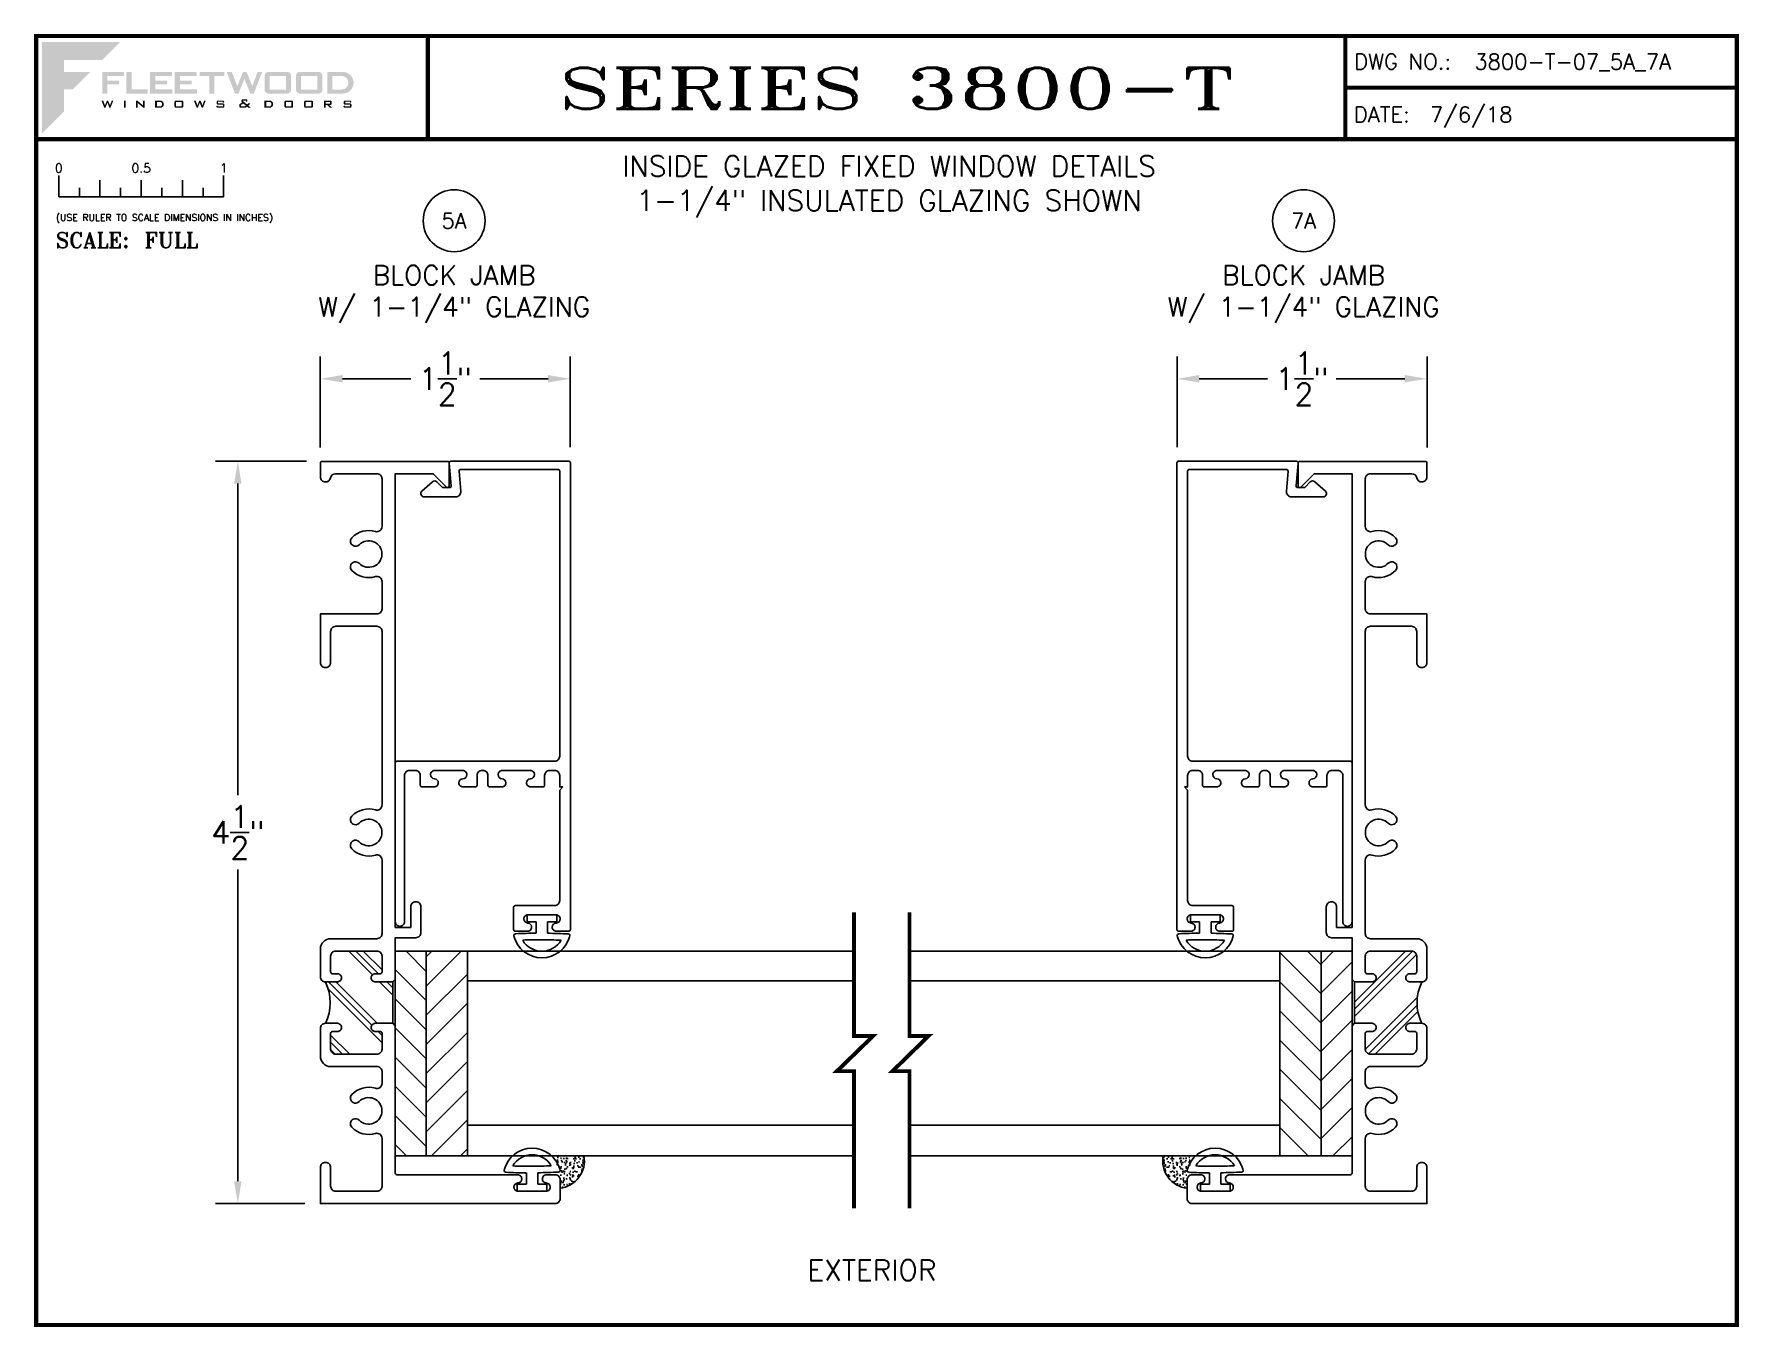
# Paper-space layout 'DETAIL 5A & 7A' of a CAD drawing. Extents: x 0.1 to 10.5, y 0.1 to 7.9.
# The model-space entities are those that its viewports show. They can reach past a viewport. Long polylines and large blocks are cut down to what shows.
import ezdxf
from ezdxf.enums import TextEntityAlignment as Align

# ---------------------------------------------------------------- set-up
doc = ezdxf.new("R2010")
doc.units = 0
doc.header["$MEASUREMENT"] = 0
doc.layers.get('0').update_dxf_attribs({"linetype": 'CONTINUOUS'})
doc.layers.get('Defpoints').update_dxf_attribs({"linetype": 'CONTINUOUS'})
for name, color, linetype in [('Ballons', 7, 'CONTINUOUS'), ('DIM', 7, 'CONTINUOUS'), ('FRAME', 1, 'CONTINUOUS'), ('GEOMETRY', 1, 'CONTINUOUS'), ('GLASS', 7, 'CONTINUOUS'), ('SETTING BLOCKS', 7, 'CONTINUOUS'), ('TEXT', 7, 'CONTINUOUS')]:
    doc.layers.add(name, color=color, linetype=linetype)
doc.layers.add('VP', color=40, linetype='CONTINUOUS', plot=False)
doc.layers.get('VP').off()
doc.styles.add('ROMANS', font='romans')
doc.styles.add('ROMANT', font='romant')
doc.styles.add('SIMPLEX-094', font='simplex.shx', dxfattribs={"height": 0.094})
doc.styles.get("Standard").update_dxf_attribs({"font": 'simplex.shx'})
doc.dimstyles.new('FULL SCALE', dxfattribs={"dimscale": 0.75, "dimtxt": 0.18, "dimasz": 0.18, "dimexe": 0.18, "dimexo": 0.125, "dimgap": 0.09, "dimtad": 0, "dimtih": 1, "dimtoh": 1, "dimdec": 4, "dimzin": 0, "dimdsep": 46, "dimlunit": 4, "dimtxsty": 'Standard', "dimcen": 0.09, "dimadec": 0, "dimazin": 0, "dimtfac": 1, "dimtdec": 4, "dimtofl": 0, "dimtmove": 0, "dimatfit": 3, "dimfxl": 0, "dimtolj": 1, "dimtzin": 0, "dimarcsym": 0})

# ---------------------------------------------------------------- blocks, each defined once
blk = doc.blocks.new('sectball')
blk.add_circle((0, 0), 0.125)
blk.add_attdef('NO', text='', height=0.062).set_placement((0, 0), align=Align.MIDDLE_CENTER)
for tag, p in [('LINE1', (0, -0.2588)), ('LINE2', (0, -0.3864)), ('LINE3', (0, -0.5214))]:
    blk.add_attdef(tag, text='', height=0.078).set_placement(p, align=Align.CENTER)
blk = doc.blocks.new('Fleetwood_Logo_6-10-15')
h = blk.add_hatch(color=154)
h.dxf.hatch_style = 1
h.paths.add_polyline_path([(0.2526, -0.0017), (0.0019, -0.0017), (0.0019, -0.2942), (0.0725, -0.2236), (0.0725, -0.1535), (0.1007, -0.1535), (0.1567, -0.0976), (0.0725, -0.0976), (0.0725, -0.0596), (0.1946, -0.0596)])
h = blk.add_hatch(color=251)
h.dxf.hatch_style = 1
h.paths.add_polyline_path([(0.2487, -0.1256), (0.2112, -0.1256), (0.2112, -0.1102), (0.2647, -0.1102), (0.2647, -0.0976), (0.1946, -0.0976), (0.1946, -0.1667), (0.2112, -0.1667), (0.2112, -0.1377), (0.2487, -0.1377)])
h = blk.add_hatch(color=251)
h.dxf.hatch_style = 1
h.paths.add_polyline_path([(0.2886, -0.0976), (0.272, -0.0976), (0.272, -0.1667), (0.3401, -0.1667), (0.3401, -0.1535), (0.2886, -0.1535)])
h = blk.add_hatch(color=251)
h.dxf.hatch_style = 1
h.paths.add_polyline_path([(0.4175, -0.0976), (0.3474, -0.0976), (0.3474, -0.1667), (0.4185, -0.1667), (0.4185, -0.1534), (0.364, -0.1534), (0.364, -0.1377), (0.4015, -0.1377), (0.4015, -0.1256), (0.364, -0.1256), (0.364, -0.1102), (0.4175, -0.1102)])
h = blk.add_hatch(color=251)
h.dxf.hatch_style = 1
h.paths.add_polyline_path([(0.4965, -0.0976), (0.4264, -0.0976), (0.4264, -0.1667), (0.4975, -0.1667), (0.4975, -0.1534), (0.443, -0.1534), (0.443, -0.1377), (0.4804, -0.1377), (0.4804, -0.1256), (0.443, -0.1256), (0.443, -0.1102), (0.4965, -0.1102)])
h = blk.add_hatch(color=251)
h.dxf.hatch_style = 1
h.paths.add_polyline_path([(0.5842, -0.0976), (0.5054, -0.0976), (0.5054, -0.1102), (0.5365, -0.1102), (0.5365, -0.1667), (0.5531, -0.1667), (0.5531, -0.1102), (0.5842, -0.1102)])
h = blk.add_hatch(color=251)
h.dxf.hatch_style = 1
h.paths.add_polyline_path([(0.6089, -0.0976), (0.5921, -0.0976), (0.6188, -0.1667), (0.63, -0.1667), (0.6489, -0.1192), (0.6679, -0.1667), (0.6789, -0.1667), (0.7056, -0.0976), (0.6908, -0.0976), (0.6742, -0.1433), (0.6558, -0.0976), (0.6446, -0.0976), (0.6261, -0.1433)])
h = blk.add_hatch(color=251)
h.dxf.hatch_style = 1
h.paths.add_polyline_path([(0.7853, -0.0976), (0.726, -0.0976, 0.414214), (0.7133, -0.1102), (0.7133, -0.154, 0.414214), (0.726, -0.1667), (0.7853, -0.1667, 0.414214), (0.798, -0.154), (0.798, -0.1102, 0.414214)])
h.paths.add_polyline_path([(0.7819, -0.1102), (0.7819, -0.154), (0.7294, -0.154), (0.7294, -0.1102)], flags=16)
h = blk.add_hatch(color=251)
h.dxf.hatch_style = 1
h.paths.add_polyline_path([(0.8856, -0.0976), (0.8262, -0.0976, 0.414214), (0.8136, -0.1102), (0.8136, -0.154, 0.414214), (0.8262, -0.1667), (0.8856, -0.1667, 0.414214), (0.8982, -0.154), (0.8982, -0.1102, 0.414214)])
h.paths.add_polyline_path([(0.8822, -0.1102), (0.8822, -0.154), (0.8296, -0.154), (0.8296, -0.1102)], flags=16)
h = blk.add_hatch(color=251)
h.dxf.hatch_style = 1
h.paths.add_polyline_path([(0.9632, -0.0976), (0.914, -0.0976), (0.914, -0.1667), (0.9632, -0.1667, 1)])
h.paths.add_polyline_path([(0.9301, -0.1102), (0.9593, -0.1102, -1), (0.9593, -0.154), (0.9301, -0.154)], flags=16)
h = blk.add_hatch(color=7)
h.dxf.hatch_style = 1
h.paths.add_polyline_path([(0.2301, -0.1891), (0.2251, -0.1891), (0.2196, -0.2043), (0.2134, -0.1891), (0.2097, -0.1891), (0.2035, -0.2043), (0.1978, -0.1891), (0.1922, -0.1891), (0.2011, -0.2121), (0.2048, -0.2121), (0.2112, -0.1963), (0.2175, -0.2121), (0.2212, -0.2121)])
h = blk.add_hatch(color=7)
h.dxf.hatch_style = 1
h.paths.add_polyline_path([(0.2691, -0.1891), (0.2637, -0.1891), (0.2637, -0.2118), (0.2637, -0.2121), (0.2691, -0.2121)])
h = blk.add_hatch(color=7)
h.dxf.hatch_style = 1
h.paths.add_polyline_path([(0.3077, -0.1964), (0.3259, -0.2121), (0.3298, -0.2121), (0.3298, -0.1891), (0.325, -0.1891), (0.325, -0.2047), (0.3067, -0.1891), (0.3029, -0.1891), (0.3029, -0.2121), (0.3077, -0.2121)])
h = blk.add_hatch(color=7)
h.dxf.hatch_style = 1
h.paths.add_polyline_path([(0.3801, -0.1891), (0.3637, -0.1891), (0.3637, -0.2121), (0.3801, -0.2121, 1)])
h.paths.add_polyline_path([(0.3691, -0.2079), (0.3691, -0.1933), (0.3788, -0.1933, -1), (0.3788, -0.2079)], flags=16)
h = blk.add_hatch(color=7)
h.dxf.hatch_style = 1
h.paths.add_polyline_path([(0.4537, -0.2079), (0.4537, -0.1933, 0.414214), (0.4495, -0.1891), (0.4297, -0.1891, 0.414214), (0.4255, -0.1933), (0.4255, -0.2079, 0.414214), (0.4297, -0.2121), (0.4495, -0.2121, 0.414214)])
h.paths.add_polyline_path([(0.4308, -0.2079), (0.4308, -0.1933), (0.4484, -0.1933), (0.4484, -0.2079)], flags=16)
h = blk.add_hatch(color=7)
h.dxf.hatch_style = 1
h.paths.add_polyline_path([(0.5253, -0.1891), (0.5203, -0.1891), (0.5148, -0.2043), (0.5087, -0.1891), (0.5049, -0.1891), (0.4988, -0.2043), (0.493, -0.1891), (0.4874, -0.1891), (0.4963, -0.2121), (0.5001, -0.2121), (0.5064, -0.1963), (0.5127, -0.2121), (0.5164, -0.2121)])
h = blk.add_hatch(color=7)
h.dxf.hatch_style = 1
h.paths.add_polyline_path([(0.5801, -0.1891), (0.5643, -0.1891, 0.414214), (0.56, -0.1933), (0.56, -0.1981, 0.414214), (0.5643, -0.2024), (0.58, -0.2024), (0.58, -0.2078), (0.5637, -0.2078), (0.5637, -0.2052), (0.5591, -0.2062), (0.5591, -0.2078, 0.414214), (0.5634, -0.2121), (0.5805, -0.2121, 0.414214), (0.5848, -0.2078), (0.5848, -0.2024, 0.414214), (0.5805, -0.1982), (0.5648, -0.1982), (0.5648, -0.193), (0.5798, -0.193), (0.5798, -0.1958), (0.5843, -0.1948), (0.5843, -0.1933, 0.414214)])
h = blk.add_hatch(color=7)
h.dxf.hatch_style = 1
h.paths.add_polyline_path([(0.645, -0.1913, -0.222262), (0.6447, -0.1906), (0.6447, -0.1892), (0.6535, -0.1892), (0.6535, -0.193), (0.6587, -0.1918), (0.6587, -0.189, 0.414214), (0.6544, -0.1847), (0.6437, -0.1847, 0.414214), (0.6394, -0.189), (0.6394, -0.1922, 0.222262), (0.6407, -0.1948), (0.6415, -0.1955), (0.6345, -0.1998, 0.260684), (0.6329, -0.2027), (0.6329, -0.2078, 0.414214), (0.6372, -0.2121), (0.6514, -0.2121, 0.17577), (0.6536, -0.2113), (0.657, -0.2085), (0.6614, -0.2121), (0.6699, -0.2121), (0.6613, -0.2049), (0.6676, -0.1997), (0.6637, -0.1964), (0.6574, -0.2017)])
h.paths.add_polyline_path([(0.6532, -0.2052), (0.6509, -0.2072, -0.17577), (0.6502, -0.2074), (0.6382, -0.2074), (0.6382, -0.2033, -0.260684), (0.6387, -0.2025), (0.6451, -0.1985)], flags=16)
h = blk.add_hatch(color=7)
h.dxf.hatch_style = 1
h.paths.add_polyline_path([(0.7294, -0.1891), (0.713, -0.1891), (0.713, -0.2121), (0.7294, -0.2121, 1)])
h.paths.add_polyline_path([(0.7184, -0.2079), (0.7184, -0.1933), (0.7281, -0.1933, -1), (0.7281, -0.2079)], flags=16)
h = blk.add_hatch(color=7)
h.dxf.hatch_style = 1
h.paths.add_polyline_path([(0.8045, -0.2079), (0.8045, -0.1933, 0.414214), (0.8003, -0.1891), (0.7805, -0.1891, 0.414214), (0.7763, -0.1933), (0.7763, -0.2079, 0.414214), (0.7805, -0.2121), (0.8003, -0.2121, 0.414214)])
h.paths.add_polyline_path([(0.7816, -0.2079), (0.7816, -0.1933), (0.7992, -0.1933), (0.7992, -0.2079)], flags=16)
h = blk.add_hatch(color=7)
h.dxf.hatch_style = 1
h.paths.add_polyline_path([(0.8678, -0.2079), (0.8678, -0.1933, 0.414214), (0.8636, -0.1891), (0.8438, -0.1891, 0.414214), (0.8396, -0.1933), (0.8396, -0.2079, 0.414214), (0.8438, -0.2121), (0.8636, -0.2121, 0.414214)])
h.paths.add_polyline_path([(0.8449, -0.2079), (0.8449, -0.1933), (0.8624, -0.1933), (0.8624, -0.2079)], flags=16)
h = blk.add_hatch(color=7)
h.dxf.hatch_style = 1
h.paths.add_polyline_path([(0.9277, -0.1993), (0.9277, -0.1933, 0.414214), (0.9235, -0.1891), (0.9028, -0.1891), (0.9028, -0.2121), (0.9082, -0.2121), (0.9082, -0.2035), (0.9131, -0.2035), (0.9224, -0.2121), (0.9303, -0.2121), (0.9197, -0.2035), (0.9235, -0.2035, 0.414214)])
h.paths.add_polyline_path([(0.9082, -0.1993), (0.9082, -0.1933), (0.9214, -0.1933, -0.414214), (0.9224, -0.1943), (0.9224, -0.1983, -0.414214), (0.9214, -0.1993)], flags=16)
h = blk.add_hatch(color=7)
h.dxf.hatch_style = 1
h.paths.add_polyline_path([(0.9867, -0.1982), (0.971, -0.1982), (0.971, -0.193), (0.9859, -0.193), (0.9859, -0.1958), (0.9905, -0.1948), (0.9905, -0.1933, 0.414214), (0.9863, -0.1891), (0.9705, -0.1891, 0.414214), (0.9662, -0.1933), (0.9662, -0.1981, 0.414214), (0.9705, -0.2024), (0.9862, -0.2024), (0.9862, -0.2078), (0.9699, -0.2078), (0.9699, -0.2052), (0.9653, -0.2062), (0.9653, -0.2078, 0.414214), (0.9696, -0.2121), (0.9867, -0.2121, 0.414214), (0.991, -0.2078), (0.991, -0.2024, 0.414214)])
blk = doc.blocks.new('A-SIZE_L')
for p, q in [((8.095, 7.907), (8.095, 7.282)), ((8.095, 7.594), (10.47, 7.594)), ((0.157, 7.282), (10.47, 7.282))]:
    blk.add_line(p, q)
at = {"const_width": 0.025}
for points in [[(0.157, 7.907), (10.47, 7.907), (10.47, 0.093), (0.157, 0.093), (0.157, 7.907)], [(2.532, 7.907), (2.532, 7.282)], [(8.095, 7.907), (8.095, 7.282)], [(8.095, 7.594), (10.47, 7.594)], [(0.157, 7.282), (10.47, 7.282)]]:
    blk.add_lwpolyline(points, dxfattribs=at)
at = {"xscale": 1.898091133004928, "yscale": 1.898091133004928, "zscale": 1.898091133004928}
blk.add_blockref('Fleetwood_Logo_6-10-15', (0.188, 7.875), dxfattribs=at)
for s, style, p in [('DWG NO.:', 'SIMPLEX-094', (8.149, 7.705)), ('DATE:', 'SIMPLEX-094', (8.148, 7.385)), ('SCALE:', 'ROMANT', (0.276, 6.623))]:
    blk.add_text(s, height=0.094, dxfattribs=dict(style=style)).set_placement(p)
for tag, p, style in [('DWG_NO', (8.878, 7.705), 'SIMPLEX-094'), ('DATE', (8.609, 7.385), 'SIMPLEX-094'), ('SCALE', (0.814, 6.623), 'ROMANT')]:
    blk.add_attdef(tag, p, '', height=0.094, dxfattribs=dict(style=style))
for tag, height, style, width, p, p2 in [('DWG_NO', 0.094, 'SIMPLEX-094', 2.60233, (8.876, 7.704), (10.367, 7.704)), ('PRODUCT', 0.25, 'ROMANT', 2.260212, (3.282, 7.465), (7.345, 7.465))]:
    blk.add_attdef(tag, text='', height=height, dxfattribs=dict(style=style, width=width)).set_placement(p, p2, align=Align.FIT)
blk = doc.blocks.new('Full')
for p, q in [((0.137, -0.219), (0.137, -0.35)), ((0.262, -0.294), (0.262, -0.35)), ((0.387, -0.249), (0.387, -0.35)), ((0.512, -0.294), (0.512, -0.35)), ((0.637, -0.249), (0.637, -0.35)), ((0.762, -0.294), (0.762, -0.35)), ((0.887, -0.249), (0.887, -0.35)), ((1.012, -0.294), (1.012, -0.35)), ((1.137, -0.219), (1.137, -0.35)), ((0.137, -0.35), (1.137, -0.35))]:
    blk.add_line(p, q)
for s, p in [('0', (0.137, -0.219)), ('0.5', (0.637, -0.219)), ('1', (1.137, -0.219))]:
    blk.add_text(s, height=0.055).set_placement(p, align=Align.BOTTOM_CENTER)
at = {"style": 'ROMANS'}
blk.add_text('(USE RULER TO SCALE DIMENSIONS IN INCHES)', height=0.04115, dxfattribs=at).set_placement((0.12, -0.495))
blk = doc.blocks.new('*D91')
at = {"layer": 'Defpoints', "color": 0}
for p in [(1.89, 5.329), (1.38, 0.829), (1.88, 0.829)]:
    blk.add_point(p, dxfattribs=at)
at = {"layer": 'DIM', "color": 0, "lineweight": -2}
for p, q in [((1.796, 5.329), (1.245, 5.329)), ((1.38, 5.194), (1.38, 3.304)), ((1.38, 0.964), (1.38, 2.854)), ((1.786, 0.829), (1.245, 0.829))]:
    blk.add_line(p, q, dxfattribs=at)
at = {"layer": 'DIM', "color": 0}
for points in [[(1.357, 5.194), (1.402, 5.194), (1.38, 5.329)], [(1.357, 0.964), (1.402, 0.964), (1.38, 0.829)]]:
    blk.add_solid(points, dxfattribs=at)
at = {"layer": 'DIM', "color": 0, "insert": (1.38, 3.079), "char_height": 0.135, "attachment_point": 5}
blk.add_mtext('\\A1;4{\\H1.000000x;\\S1/2;}"', dxfattribs=at)
blk = doc.blocks.new('*D92')
at = {"layer": 'Defpoints', "color": 0}
for p in [(3.396, 5.829), (1.88, 5.319), (3.396, 5.32)]:
    blk.add_point(p, dxfattribs=at)
at = {"layer": 'DIM', "color": 0, "lineweight": -2}
for p, q in [((1.88, 5.413), (1.88, 5.964)), ((3.396, 5.414), (3.396, 5.964)), ((2.015, 5.829), (2.429, 5.829)), ((3.261, 5.829), (2.847, 5.829))]:
    blk.add_line(p, q, dxfattribs=at)
at = {"layer": 'DIM', "color": 0}
for points in [[(2.015, 5.852), (2.015, 5.807), (1.88, 5.829)], [(3.261, 5.852), (3.261, 5.807), (3.396, 5.829)]]:
    blk.add_solid(points, dxfattribs=at)
at = {"layer": 'DIM', "color": 0, "insert": (2.638, 5.829), "char_height": 0.135, "attachment_point": 5}
blk.add_mtext('\\A1;1{\\H1.000000x;\\S1/2;}"', dxfattribs=at)
blk = doc.blocks.new('*D95')
at = {"layer": 'Defpoints', "color": 0}
for p in [(7.075, 5.829), (7.075, 5.32), (8.591, 5.319)]:
    blk.add_point(p, dxfattribs=at)
at = {"layer": 'DIM', "color": 0, "lineweight": -2}
for p, q in [((7.075, 5.414), (7.075, 5.964)), ((8.591, 5.413), (8.591, 5.964)), ((7.21, 5.829), (7.624, 5.829)), ((8.456, 5.829), (8.041, 5.829))]:
    blk.add_line(p, q, dxfattribs=at)
at = {"layer": 'DIM', "color": 0}
for points in [[(7.21, 5.852), (7.21, 5.807), (7.075, 5.829)], [(8.456, 5.852), (8.456, 5.807), (8.591, 5.829)]]:
    blk.add_solid(points, dxfattribs=at)
at = {"layer": 'DIM', "color": 0, "insert": (7.833, 5.829), "char_height": 0.135, "attachment_point": 5}
blk.add_mtext('\\A1;1{\\H1.000000x;\\S1/2;}"', dxfattribs=at)
blk = doc.blocks.new('3811 114 GLASS STOP')
blk.add_lwpolyline([(1.964, 0.69), (1.984, 0.67), (2.652, 0.67, -0.414214), (2.683, 0.639), (2.683, 0.401, 0.414214), (2.693, 0.391), (2.829, 0.391, 0.414214), (2.839, 0.401), (2.839, 0.475, 0.414214), (2.814, 0.5, 0.399638), (2.789, 0.477, -0.400364), (2.764, 0.453, -0.414214), (2.739, 0.478), (2.739, 0.648, -0.414214), (2.764, 0.673), (2.764, 0.673, -0.399638), (2.789, 0.649, 0.399638), (2.814, 0.625, 0.414214), (2.839, 0.65), (2.839, 0.725, 0.414214), (2.829, 0.735), (2.829, 0.735), (2.829, 0.735), (2.829, 0.735), (-0.001, 0.735, 0.414214), (-0.011, 0.725), (-0.011, 0.01, 0.440011), (0, 0), (0.138, 0.012, -0.440011), (0.149, 0.002), (0.149, -0.04), (0.115, -0.074, 0.395486), (0.114, -0.102), (0.17, -0.165, 0.691708), (0.205, -0.152), (0.205, 0.04, 0.440011), (0.171, 0.071), (0.05, 0.061, -0.440011), (0.039, 0.071), (0.039, 0.66, -0.414214), (0.049, 0.67), (1.777, 0.67, -0.414214), (1.808, 0.639), (1.808, -0.317, 0.414214), (1.818, -0.327), (2.781, -0.327, 0.414214), (2.809, -0.299, 0.414214), (2.781, -0.271), (1.895, -0.271, -0.414214), (1.864, -0.24), (1.864, -0.206, -0.414214), (1.895, -0.175), (1.954, -0.175, 0.414214), (1.964, -0.165), (1.964, -0.091, 0.414214), (1.939, -0.066, 0.399638), (1.914, -0.089, -0.400364), (1.889, -0.113, -0.414214), (1.864, -0.088), (1.864, 0.082, -0.414214), (1.889, 0.107, -0.400364), (1.914, 0.083, 0.399638), (1.939, 0.059, 0.414214), (1.964, 0.084), (1.964, 0.159, 0.414214), (1.954, 0.169), (1.895, 0.169, -0.414214), (1.864, 0.2), (1.864, 0.204, -0.414214), (1.895, 0.235), (1.954, 0.235, 0.414214), (1.964, 0.245), (1.964, 0.319, 0.414214), (1.939, 0.344, 0.399638), (1.914, 0.321, -0.400364), (1.889, 0.297, -0.414214), (1.864, 0.322), (1.864, 0.492, -0.414214), (1.889, 0.517, -0.400364), (1.914, 0.493, 0.399638), (1.939, 0.469, 0.414214), (1.964, 0.494), (1.964, 0.569, 0.414214), (1.954, 0.579), (1.895, 0.579, -0.414214), (1.864, 0.61), (1.864, 0.639, -0.414214), (1.895, 0.67), (1.964, 0.67)], format="xyb", close=True)
blk = doc.blocks.new('A$C71C12F4B')
at = {"layer": 'SETTING BLOCKS'}
h = blk.add_hatch(dxfattribs=at)
h.set_pattern_fill('ANSI31', color=256, scale=0.25, angle=90, style=0)
h.set_pattern_definition([(135, (-7.229924, -6.356783), (-0.02209709, -0.02209709), [])])
h.paths.add_polyline_path([(0.3103, 0.1095), (0, 0.1095), (0, 0.0625), (0.3103, 0.0625)])
h = blk.add_hatch(dxfattribs=at)
h.set_pattern_fill('ANSI31', color=256, scale=0.25, style=0)
h.set_pattern_definition([(45, (-7.229924, -6.356783), (-0.02209709, 0.02209709), [])])
h.paths.add_polyline_path([(0.3103, 0), (0.3103, 0.0625), (0, 0.0625), (0, 0)])
for points in [[(0, 0.0625), (0, 0.1095), (0.3103, 0.1095), (0.3103, 0.0625)], [(0, 0), (0, 0.0625), (0.3103, 0.0625), (0.3103, 0)]]:
    blk.add_lwpolyline(points, close=True, dxfattribs=at)
blk = doc.blocks.new('25031')
at = {"layer": 'GEOMETRY', "color": 5}
for p, q in [((-0.035, 0.112), (-0.035, 0.042)), ((0.035, 0.042), (0.035, 0.112)), ((-0.035, 0.042), (-0.09, 0.042)), ((-0.09, 0.042), (-0.09, 0)), ((-0.09, 0), (0.09, 0)), ((0.09, 0.042), (0.035, 0.042)), ((0.09, 0), (0.09, 0.042))]:
    blk.add_line(p, q, dxfattribs=at)
for centre, radius, start, end in [((0, 0.086), 0.175, 14.1622, 165.8685), ((0, 0.086), 0.135, 30.4808, 149.5259), ((-0.16, 0.126), 0.01, 165.8685, 267.1063), ((0, 3.29), 3.179, 267.1063, 269.3654), ((0, 3.29), 3.139, 267.8759, 269.9963), ((0.005, 3.056), 2.904, 269.9005, 272.1922), ((0.005, 3.056), 2.944, 270.5829, 273.0223), ((0.16, 0.126), 0.01, 273.0223, 14.1622)]:
    blk.add_arc(centre, radius, start, end, dxfattribs=at)
blk = doc.blocks.new('3809 BLOCK FRAME')
h = blk.add_hatch()
h.set_pattern_fill('PLAST', color=256, angle=45, style=0)
h.set_pattern_definition([(45, (-4.25098, -6.643), (-0.176777, 0.176777), []), (45, (-4.27308, -6.6209), (-0.176777, 0.176777), []), (45, (-4.29517, -6.5988), (-0.176777, 0.176777), [])])
edge = h.paths.add_edge_path()
edge.add_arc((-0.937, 0.093), 0.031, 270, 360, ccw=False)
edge.add_line((-0.937, 0.062), (-1.033, 0.062))
edge.add_arc((-1.033, 0.072), 0.01, 180, 270, ccw=False)
edge.add_line((-1.043, 0.072), (-1.043, 0.103))
edge.add_arc((-1.068, 0.103), 0.025, 360, 450)
edge.add_arc((-1.068, 0.103), 0.025, 90, 180)
edge.add_line((-1.093, 0.103), (-1.093, 0.031))
edge.add_arc((-1.218, -0.221), 0.281, 63.5092, 116.4908)
edge.add_line((-1.344, 0.031), (-1.344, 0.103))
edge.add_arc((-1.369, 0.103), 0.025, 0, 90)
edge.add_arc((-1.369, 0.103), 0.025, 90, 180)
edge.add_line((-1.394, 0.103), (-1.394, 0.072))
edge.add_arc((-1.404, 0.072), 0.01, 270, 360, ccw=False)
edge.add_line((-1.404, 0.062), (-1.5, 0.062))
edge.add_arc((-1.5, 0.093), 0.031, 180, 270, ccw=False)
edge.add_line((-1.531, 0.093), (-1.531, 0.343))
edge.add_arc((-1.5, 0.343), 0.031, 90, 180, ccw=False)
edge.add_line((-1.5, 0.374), (-1.404, 0.374))
edge.add_arc((-1.404, 0.364), 0.01, 0, 90, ccw=False)
edge.add_line((-1.394, 0.364), (-1.394, 0.333))
edge.add_arc((-1.369, 0.333), 0.025, 180, 270)
edge.add_arc((-1.369, 0.333), 0.025, 270, 360)
edge.add_line((-1.344, 0.333), (-1.344, 0.439))
edge.add_line((-1.344, 0.439), (-1.093, 0.439))
edge.add_line((-1.093, 0.439), (-1.093, 0.333))
edge.add_arc((-1.068, 0.333), 0.025, 180, 270)
edge.add_arc((-1.068, 0.333), 0.025, 270, 360)
edge.add_line((-1.043, 0.333), (-1.043, 0.364))
edge.add_arc((-1.033, 0.364), 0.01, 90, 180, ccw=False)
edge.add_line((-1.033, 0.374), (-0.937, 0.374))
edge.add_arc((-0.937, 0.343), 0.031, 0, 90, ccw=False)
edge.add_line((-0.906, 0.343), (-0.906, 0.093))
blk.add_line((-1.093, 0.439), (-1.344, 0.439))
for points in [[(-1.093, 0.439), (-1.093, 0.333, 0.414214), (-1.068, 0.308, 0.414214), (-1.043, 0.333), (-1.043, 0.364, -0.414214), (-1.033, 0.374), (-0.937, 0.374, -0.414214), (-0.906, 0.343), (-0.906, 0.093, -0.414214), (-0.937, 0.062), (-1.033, 0.062, -0.414214), (-1.043, 0.072), (-1.043, 0.103, 0.414214), (-1.068, 0.128), (-1.068, 0.128, 0.414214), (-1.093, 0.103), (-1.093, 0.031, 0.414214), (-1.062, 0), (-0.893, 0, 0.414214), (-0.831, 0.062), (-0.831, 0.343, -0.414214), (-0.8, 0.374), (-0.729, 0.374, -0.5024), (-0.699, 0.334, 0.280293), (-0.661, 0.19, 0.498955), (-0.613, 0.198), (-0.613, 0.198, 0.334263), (-0.618, 0.235, -2.470836), (-0.506, 0.235, 0.334263), (-0.511, 0.198, 0.498955), (-0.463, 0.19, 0.280293), (-0.425, 0.334, -0.5024), (-0.395, 0.374), (-0.106, 0.374, -0.414214), (-0.075, 0.343), (-0.075, 0.093, -0.414214), (-0.106, 0.062), (-0.219, 0.062, 0.414214), (-0.25, 0.031, 0.414214), (-0.219, 0), (0, 0), (0, 1.423, 0.414214), (-0.031, 1.454), (-0.144, 1.454, 0.414214), (-0.175, 1.423), (-0.175, 1.371, 0.414214), (-0.15, 1.346), (-0.15, 1.346, 0.399638), (-0.125, 1.37, -0.399638), (-0.1, 1.394), (-0.1, 1.394, -0.414214), (-0.075, 1.369), (-0.075, 1.199, -0.414214), (-0.1, 1.174), (-0.1, 1.174, -0.399638), (-0.125, 1.198, 0.399638), (-0.15, 1.221, 0.414214), (-0.175, 1.196), (-0.175, 0.464, -0.414214), (-0.185, 0.454), (-1.078, 0.454), (-1.093, 0.439)], [(-1.344, 0.439), (-1.344, 0.439), (-1.359, 0.454), (-1.612, 0.454), (-1.612, 0.579, 0.414214), (-1.643, 0.61), (-1.799, 0.61, 0.414214), (-1.83, 0.579, 0.414214), (-1.799, 0.548), (-1.674, 0.548), (-1.674, 0.454), (-4.425, 0.454), (-4.425, 0.678, -0.198912), (-4.422, 0.685), (-4.343, 0.764, 0.668179), (-4.35, 0.781), (-4.49, 0.781, 0.414214), (-4.5, 0.771), (-4.5, 0.01, 0.414214), (-4.49, 0), (-4.406, 0, 0.414214), (-4.375, 0.031, 0.358249), (-4.4, 0.061, -0.358249), (-4.425, 0.092), (-4.425, 0.343, -0.414214), (-4.394, 0.374), (-4.105, 0.374, -0.5024), (-4.075, 0.334, 0.280293), (-4.037, 0.19, 0.498955), (-3.989, 0.198, 0.334263), (-3.994, 0.235, -2.470836), (-3.882, 0.235, 0.334263), (-3.887, 0.198, 0.498955), (-3.839, 0.19, 0.280293), (-3.801, 0.334, -0.5024), (-3.771, 0.374), (-3.606, 0.374, -0.414214), (-3.575, 0.343), (-3.575, 0), (-3.281, 0, 0.414214), (-3.25, 0.031, 0.414214), (-3.281, 0.062), (-3.469, 0.062, -0.414214), (-3.5, 0.093), (-3.5, 0.343, -0.414214), (-3.469, 0.374), (-2.417, 0.374, -0.5024), (-2.387, 0.334, 0.280293), (-2.349, 0.19, 0.498955), (-2.301, 0.198, 0.334263), (-2.306, 0.235, -2.470836), (-2.194, 0.235, 0.334263), (-2.199, 0.198, 0.498955), (-2.151, 0.19, 0.280293), (-2.113, 0.334, -0.5024), (-2.083, 0.374), (-1.637, 0.374, -0.414214), (-1.606, 0.343), (-1.606, 0.062, 0.414214), (-1.544, 0), (-1.375, 0, 0.414214), (-1.344, 0.031), (-1.344, 0.103, 0.414214), (-1.369, 0.128, 0.414214), (-1.394, 0.103), (-1.394, 0.072, -0.414214), (-1.404, 0.062), (-1.5, 0.062, -0.414214), (-1.531, 0.093), (-1.531, 0.343, -0.414214), (-1.5, 0.374), (-1.404, 0.374, -0.414214), (-1.394, 0.364), (-1.394, 0.333, 0.414214), (-1.369, 0.308, 0.414214), (-1.344, 0.333), (-1.344, 0.439)]]:
    blk.add_lwpolyline(points, format="xyb")
blk.add_arc((-1.218, -0.221), 0.281, 63.5092, 116.4908)

msp = doc.modelspace()

# ---------------------------------------------------------------- hatches: boundary and pattern name
at = {"layer": 'TEXT'}
h = msp.add_hatch(dxfattribs=at)
h.set_pattern_fill('AR-SAND', color=256, scale=0.02, angle=90, style=0)
h.set_pattern_definition([(52.5, (5.143442, -5.062034), (0.03853648, -0.00125987), [0, -0.0304, 0, -0.034, 0, -0.0325]), (82.5, (5.14344, -5.062034), (0.05644292, 0.03539553), [0, -0.0164, 0, -0.0274, 0, -0.0105]), (122.5, (5.143442, -5.086634), (0.00011318, 0.06228284), [0, -0.01, 0, -0.036, 0, -0.047]), (132.5, (5.14344, -5.086634), (0.0175535, 0.06012253), [0, -0.005, 0, -0.0236, 0, -0.027])])
h.paths.add_polyline_path([(11.401, 1.948, -0.433026), (11.257, 1.753), (11.257, 1.866, 0.414214), (11.226, 1.897), (11.23, 1.9, 0.414214), (11.24, 1.91), (11.24, 1.938, 0.414214), (11.23, 1.948)])
h = msp.add_hatch(dxfattribs=at)
h.set_pattern_fill('AR-SAND', color=256, scale=0.02, angle=90, style=0)
h.set_pattern_definition([(127.5, (20.18223, -5.062034), (-0.03853648, -0.00125987), [0, -0.0304, 0, -0.034, 0, -0.0325]), (97.5, (20.18223, -5.062034), (-0.05644292, 0.03539553), [0, -0.0164, 0, -0.0274, 0, -0.0105]), (57.5, (20.18223, -5.086634), (-0.00011318, 0.06228284), [0, -0.01, 0, -0.036, 0, -0.047]), (47.5, (20.18223, -5.086634), (-0.0175535, 0.06012253), [0, -0.005, 0, -0.0236, 0, -0.027])])
h.paths.add_polyline_path([(13.924, 1.948, 0.433026), (14.069, 1.753), (14.069, 1.866, -0.414214), (14.1, 1.897), (14.096, 1.9, -0.414214), (14.086, 1.91), (14.086, 1.938, -0.414214), (14.096, 1.948)])

# ---------------------------------------------------------------- linework, layer by layer
at = {"layer": 'GLASS'}
for p, q in [((10.695, 3.189), (12.479, 3.189)), ((10.695, 3.189), (10.695, 1.948)), ((14.631, 3.189), (12.816, 3.189)), ((14.631, 3.189), (14.631, 1.948)), ((10.695, 3.01), (12.479, 3.01)), ((14.631, 3.01), (12.816, 3.01)), ((10.695, 2.135), (12.479, 2.135)), ((14.631, 2.135), (12.816, 2.135)), ((10.695, 1.948), (12.479, 1.948)), ((14.631, 1.948), (12.816, 1.948))]:
    msp.add_line(p, q, dxfattribs=at)
at = {"layer": 'GLASS', "const_width": 0.024}
for points in [[(12.479, 3.425), (12.479, 2.675), (12.595, 2.675), (12.376, 2.462), (12.479, 2.462), (12.479, 1.631)], [(12.816, 3.425), (12.816, 2.675), (12.931, 2.675), (12.713, 2.462), (12.816, 2.462), (12.816, 1.631)]]:
    msp.add_lwpolyline(points, dxfattribs=at)
at = {"layer": 'TEXT'}
for centre, start, end in [((11.237, 1.918), 276.6133, 10.2687), ((14.088, 1.918), 169.7313, 263.3867)]:
    msp.add_arc(centre, 0.167, start, end, dxfattribs=at)

# ---------------------------------------------------------------- block references
at = {"layer": 'FRAME', "rotation": 270}
for name, p in [('3809 BLOCK FRAME', (9.803, 1.659)), ('3811 114 GLASS STOP', (10.584, 6.149))]:
    msp.add_blockref(name, p, dxfattribs=at)
at = {"layer": 'FRAME', "xscale": -1, "rotation": 90}
for name, p in [('3811 114 GLASS STOP', (14.742, 6.149)), ('3809 BLOCK FRAME', (15.523, 1.659))]:
    msp.add_blockref(name, p, dxfattribs=at)
at = {"layer": 'TEXT', "xscale": -1, "rotation": 180}
for p in [(11.146, 3.41), (14.179, 3.41)]:
    msp.add_blockref('25031', p, dxfattribs=at)
at = {"layer": 'TEXT', "yscale": 4, "zscale": 4}
for p, xscale, rotation in [((10.695, 3.189), -4, 90), ((14.631, 3.189), 4, 270)]:
    msp.add_blockref('A$C71C12F4B', p, dxfattribs=dict(at, xscale=xscale, rotation=rotation))
at = {"layer": 'TEXT'}
for p in [(11.087, 1.734), (14.239, 1.734)]:
    msp.add_blockref('25031', p, dxfattribs=at)

psp = doc.layouts.new('DETAIL 5A & 7A')

# ---------------------------------------------------------------- block references
at = {"layer": 'Ballons'}
ref = psp.add_blockref('A-SIZE_L', (0, 0), dxfattribs=at)
ref.add_attrib('DATE', '7/6/18', (8.60916, 7.38469), dxfattribs={"layer": '0', "height": 0.094, "style": 'SIMPLEX-094'})
ref.add_attrib('SCALE', 'FULL', (0.81442, 6.62314), dxfattribs={"layer": '0', "height": 0.094, "style": 'ROMANT'})
ref.add_attrib('PRODUCT', 'SERIES 3800-T', dxfattribs={"layer": '0', "height": 0.25, "style": 'ROMANT', "width": 1.324706}).set_placement((3.32575, 7.46527), (7.42603, 7.46527), align=Align.FIT)
ref.add_attrib('DWG_NO', '3800-T-07_5A_7A', (8.87809, 7.70479), dxfattribs={"layer": '0', "height": 0.094, "style": 'SIMPLEX-094'})
psp.add_blockref('Full', (0.15675, 7.2815), dxfattribs=at)
at = {"layer": 'TEXT', "xscale": 1.5, "yscale": 1.5, "zscale": 1.5}
for p, values in [((2.69144, 6.78738), {'NO': '5A', 'LINE1': 'BLOCK JAMB', 'LINE2': 'W/ 1-1/4" GLAZING'}), ((7.84231, 6.78738), {'NO': '7A', 'LINE1': 'BLOCK JAMB', 'LINE2': 'W/ 1-1/4" GLAZING'})]:
    psp.add_blockref('sectball', p, dxfattribs=at).add_auto_attribs(values)

# ---------------------------------------------------------------- texts
at = {"layer": 'TEXT'}
psp.add_text('EXTERIOR', height=0.125, dxfattribs=at).set_placement((5.22454, 0.42506), align=Align.MIDDLE_CENTER)
at = {"layer": 'TEXT', "insert": (5.32846, 6.9937), "char_height": 0.125, "width": 4.3784314, "attachment_point": 5}
psp.add_mtext('INSIDE GLAZED FIXED WINDOW DETAILS\\P1-1/4" INSULATED GLAZING SHOWN', dxfattribs=at)

# ---------------------------------------------------------------- dimensions: what is measured, and where the dimension line sits
at = {"layer": 'DIM'}
for base, p1, p2, picture, middle in [((3.39581, 5.829), (1.87985, 5.319), (3.39581, 5.31987), '*D92', (2.63783, 5.829)), ((7.07454, 5.829), (8.59051, 5.319), (7.07454, 5.31987), '*D95', (7.83253, 5.829))]:
    dim = psp.add_linear_dim(base=base, p1=p1, p2=p2, dimstyle='FULL SCALE', override={"dimlfac": -1}, dxfattribs=at)
    dim.commit()
    dim.dimension.update_dxf_attribs({"geometry": picture, "text_midpoint": middle})
dim = psp.add_linear_dim(base=(1.37985, 0.829), p1=(1.88985, 5.329), p2=(1.87985, 0.829), angle=90, dimstyle='FULL SCALE', override={"dimlfac": -1}, dxfattribs=at)
dim.commit()
dim.dimension.update_dxf_attribs({"geometry": '*D91', "text_midpoint": (1.37985, 3.079)})

# ---------------------------------------------------------------- viewports
at = {"layer": 'VP'}
psp.add_viewport(center=(2.98217, 3.04007), size=(2.76678, 5.112363), view_center_point=(10.90483, 3.87052), view_height=5.112363, dxfattribs=at)
for center, size, view_center_point, status in [((5.28393, 3.04007), (1.83673, 5.112363), (12.6472, 3.87052), 4), ((7.54274, 3.04007), (2.68089, 5.112363), (14.47539, 3.87052), 3)]:
    psp.add_viewport(center=center, size=size, view_center_point=view_center_point, view_height=5.112363, status=status, dxfattribs=at)

doc.saveas('drawing.dxf')
